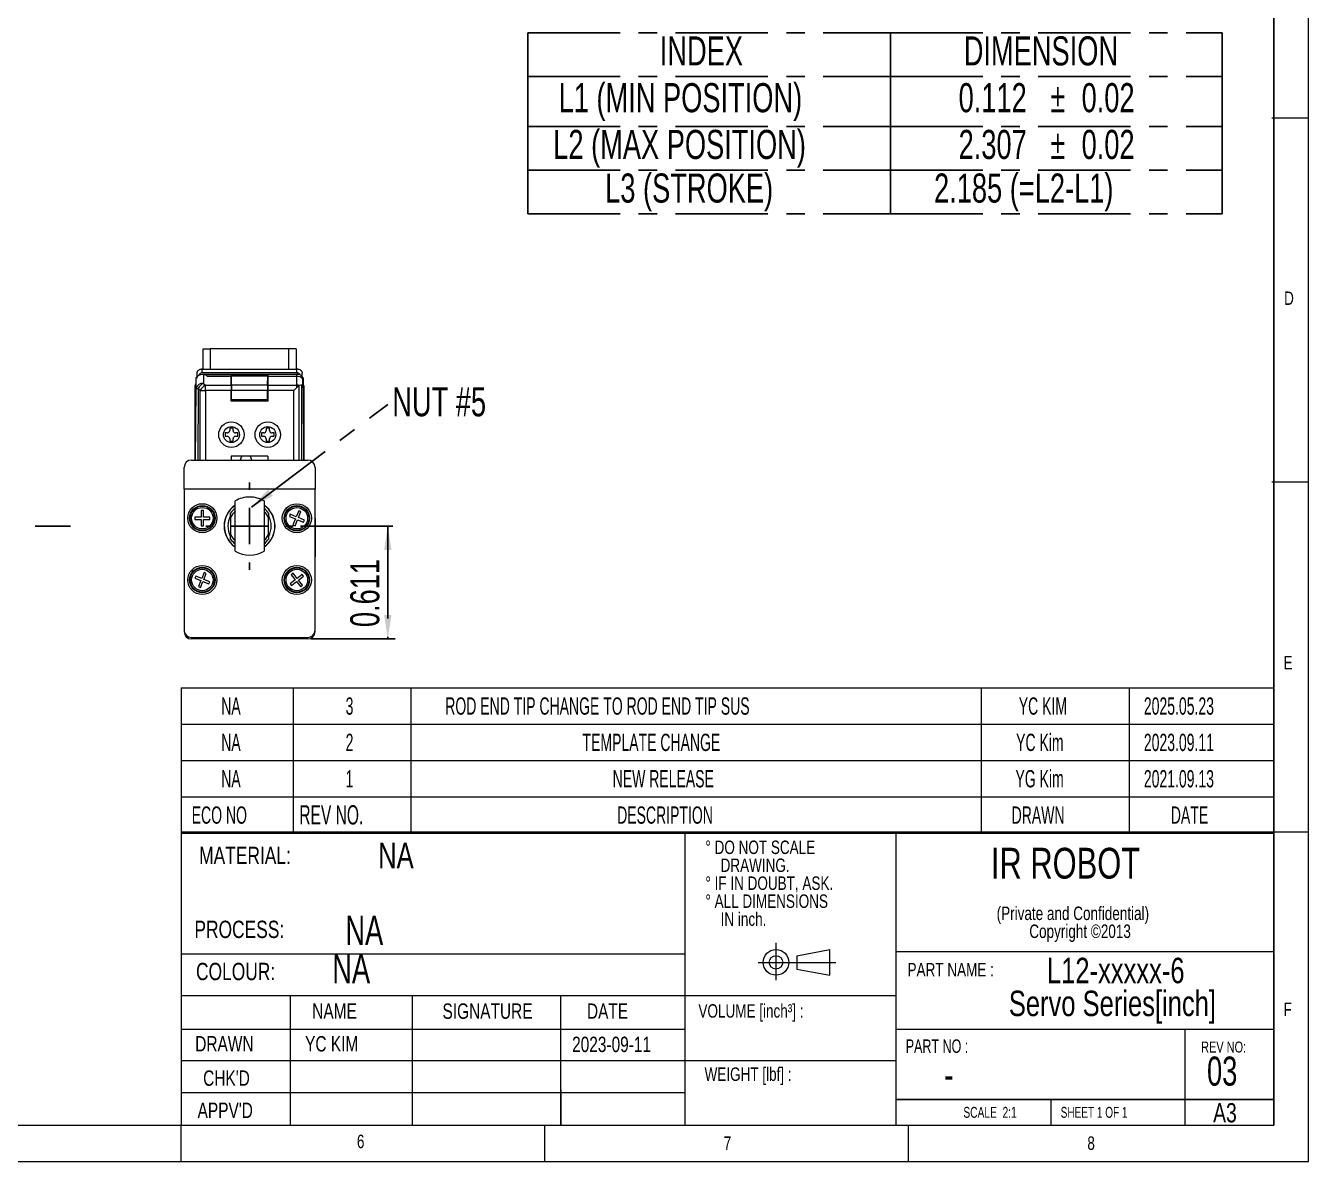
# Model space of a CAD drawing. Header units: inches. Extents: x 0.2 to 16.3, y 0.2 to 11.5.
# Drawn here: x 9.39 to 16.34, y 0.2 to 6.35 of the extents above; entities that cross this region are included whole.
import ezdxf

# ---------------------------------------------------------------- set-up
doc = ezdxf.new("R2010")
doc.units = ezdxf.units.IN
doc.header["$MEASUREMENT"] = 0
doc.linetypes.add('CENTERX2', pattern=[0.8, 0.5, -0.1, 0.1, -0.1])
doc.layers.add('CENTER_LINE', color=7, linetype='CENTERX2')
doc.layers.add('NOTES', color=7, linetype='Continuous')
doc.styles.add('SLDTEXTSTYLE0', font='TXT', dxfattribs={"width": 0.7})
doc.styles.add('SLDTEXTSTYLE2', font='TXT', dxfattribs={"width": 0.75})
doc.styles.add('SLDTEXTSTYLE3', font='TXT', dxfattribs={"width": 0.6875})
doc.styles.add('SLDTEXTSTYLE4', font='TXT', dxfattribs={"width": 0.694444})
doc.styles.add('SLDTEXTSTYLE5', font='TXT', dxfattribs={"width": 0.605})
doc.dimstyles.new('SLDDIMSTYLE2', dxfattribs={"dimtxt": 0.15748, "dimasz": 0.13, "dimexe": 0, "dimexo": 0.0625, "dimgap": 0.03937, "dimtad": 1, "dimdec": 3, "dimrnd": 1e-09, "dimdsep": 46, "dimtxsty": 'SLDTEXTSTYLE0', "dimsah": 1, "dimcen": 0.09, "dimadec": 0, "dimazin": 2, "dimtfac": 1, "dimtdec": 3, "dimtofl": 0, "dimtmove": 0, "dimatfit": 3, "dimfxl": 1, "dimfrac": 2, "dimtolj": 1, "dimtzin": 12, "dimarcsym": 0})
doc.dimstyles.new('SLDDIMSTYLE7', dxfattribs={"dimtxt": 0.18, "dimasz": 0.13, "dimexe": 0, "dimexo": 0.0625, "dimgap": 0, "dimtad": 0, "dimtih": 1, "dimtoh": 1, "dimdec": 0, "dimrnd": 1e-09, "dimzin": 0, "dimdsep": 46, "dimtxsty": 'Standard', "dimsah": 1, "dimcen": 0.09, "dimadec": 0, "dimazin": 0, "dimtfac": 0.13, "dimtdec": 0, "dimtofl": 0, "dimtmove": 0, "dimatfit": 3, "dimfxl": 1, "dimfrac": 2, "dimtolj": 1, "dimtzin": 0, "dimarcsym": 0})

# ---------------------------------------------------------------- blocks, each defined once
blk = doc.blocks.new('SW_NOTE_0_2')
at = {"color": 0, "linetype": 'Continuous', "lineweight": 0, "char_height": 0.072917, "attachment_point": 2, "style": 'SLDTEXTSTYLE2'}
for s, insert in [('(Private and Confidential)', (0.6061, 0.094)), ('Copyright ©2013', (0.6452, -0.0032))]:
    blk.add_mtext(s, dxfattribs=dict(at, insert=insert))
blk = doc.blocks.new('SW_NOTE_0_3')
at = {"color": 0, "linetype": 'Continuous', "lineweight": 0, "char_height": 0.137795, "attachment_point": 2, "style": 'SLDTEXTSTYLE2'}
for s, insert in [('L12-xxxxx-6', (0.4651, 0.1776)), ('Servo Series[inch]', (0.447, -0.0005))]:
    blk.add_mtext(s, dxfattribs=dict(at, insert=insert))
blk = doc.blocks.new('SW_NOTE_0_4')
at = {"color": 0, "linetype": 'Continuous', "lineweight": 0, "attachment_point": 1, "style": 'SLDTEXTSTYLE2'}
for s, insert, char_height in [('%%d DO NOT SCALE', (0, 0.094), 0.072917), ('DRAWING.', (0.082, -0.0032), 0.07292), ('%%d IF IN DOUBT, ASK.', (0, -0.1004), 0.072917), ('%%d ALL DIMENSIONS', (0, -0.1977), 0.072917), ('IN inch.', (0.082, -0.2949), 0.07292)]:
    blk.add_mtext(s, dxfattribs=dict(at, insert=insert, char_height=char_height))
blk = doc.blocks.new('SW_TABLEANNOTATION_0')
at = {"layer": 'CENTER_LINE', "color": 0}
for p, q in [((0, 0), (0, -0.2362)), ((0, 0), (1.9637, 0)), ((1.9637, 0), (1.9637, -0.2362)), ((1.9637, 0), (3.7592, 0)), ((3.7592, 0), (3.7592, -0.2362)), ((0, -0.2362), (0, -0.5067)), ((0, -0.2362), (1.9637, -0.2362)), ((1.9637, -0.2362), (1.9637, -0.5067)), ((1.9637, -0.2362), (3.7592, -0.2362)), ((3.7592, -0.2362), (3.7592, -0.5067)), ((0, -0.5067), (0, -0.7429)), ((0, -0.5067), (1.9637, -0.5067)), ((1.9637, -0.5067), (1.9637, -0.7429)), ((1.9637, -0.5067), (3.7592, -0.5067)), ((3.7592, -0.5067), (3.7592, -0.7429)), ((0, -0.7429), (0, -0.9791)), ((0, -0.7429), (1.9637, -0.7429)), ((1.9637, -0.7429), (1.9637, -0.9791)), ((1.9637, -0.7429), (3.7592, -0.7429)), ((3.7592, -0.7429), (3.7592, -0.9791)), ((0, -0.9791), (1.9637, -0.9791)), ((1.9637, -0.9791), (3.7592, -0.9791))]:
    blk.add_line(p, q, dxfattribs=at)
at = {"layer": 'CENTER_LINE', "color": 0, "char_height": 0.15748, "attachment_point": 1, "style": 'SLDTEXTSTYLE0'}
for s, insert in [('INDEX', (0.7147, -0.0185)), ('DIMENSION', (2.3604, -0.0185)), ('L1 (MIN POSITION)', (0.167, -0.2719)), ('0.112', (2.3325, -0.2719)), ('0.02', (2.9984, -0.2719)), ('%%p', (2.8292, -0.2719)), ('L2 (MAX POSITION)', (0.138, -0.5252)), ('2.307', (2.3325, -0.5252)), ('%%p', (2.8292, -0.5252)), ('0.02', (2.9984, -0.5252)), ('L3 (STROKE)', (0.4191, -0.7614)), ('2.185 (=L2-L1)', (2.1996, -0.7614))]:
    blk.add_mtext(s, dxfattribs=dict(at, insert=insert))
blk = doc.blocks.new('SW_TABLEANNOTATION_1')
at = {"color": 0, "linetype": 'Continuous', "lineweight": 18}
for p, q in [((0, 0), (0, -0.1969)), ((0, 0), (0.6057, 0)), ((0.6057, 0), (0.6057, -0.1969)), ((0.6057, 0), (1.2429, 0)), ((1.2429, 0), (1.2429, -0.1969)), ((1.2429, 0), (4.3302, 0)), ((4.3302, 0), (4.3302, -0.1969)), ((4.3302, 0), (5.1321, 0)), ((5.1321, 0), (5.1321, -0.1969)), ((5.1321, 0), (5.9148, 0)), ((5.9148, 0), (5.9148, -0.1969)), ((0, -0.1969), (0, -0.3937)), ((0, -0.1969), (0.6057, -0.1969)), ((0.6057, -0.1969), (0.6057, -0.3937)), ((0.6057, -0.1969), (1.2429, -0.1969)), ((1.2429, -0.1969), (1.2429, -0.3937)), ((1.2429, -0.1969), (4.3302, -0.1969)), ((4.3302, -0.1969), (4.3302, -0.3937)), ((4.3302, -0.1969), (5.1321, -0.1969)), ((5.1321, -0.1969), (5.1321, -0.3937)), ((5.1321, -0.1969), (5.9148, -0.1969)), ((5.9148, -0.1969), (5.9148, -0.3937)), ((0, -0.3937), (0, -0.5906)), ((0, -0.3937), (0.6057, -0.3937)), ((0.6057, -0.3937), (0.6057, -0.5906)), ((0.6057, -0.3937), (1.2429, -0.3937)), ((1.2429, -0.3937), (1.2429, -0.5906)), ((1.2429, -0.3937), (4.3302, -0.3937)), ((4.3302, -0.3937), (4.3302, -0.5906)), ((4.3302, -0.3937), (5.1321, -0.3937)), ((5.1321, -0.3937), (5.1321, -0.5906)), ((5.1321, -0.3937), (5.9148, -0.3937)), ((5.9148, -0.3937), (5.9148, -0.5906)), ((0, -0.5906), (0, -0.7874)), ((0, -0.5906), (0.6057, -0.5906)), ((0.6057, -0.5906), (0.6057, -0.7874)), ((0.6057, -0.5906), (1.2429, -0.5906)), ((1.2429, -0.5906), (1.2429, -0.7874)), ((1.2429, -0.5906), (4.3302, -0.5906)), ((4.3302, -0.5906), (4.3302, -0.7874)), ((4.3302, -0.5906), (5.1321, -0.5906)), ((5.1321, -0.5906), (5.1321, -0.7874)), ((5.1321, -0.5906), (5.9148, -0.5906)), ((5.9148, -0.5906), (5.9148, -0.7874)), ((0, -0.7874), (0.6057, -0.7874)), ((0.6057, -0.7874), (1.2429, -0.7874)), ((1.2429, -0.7874), (4.3302, -0.7874)), ((4.3302, -0.7874), (5.1321, -0.7874)), ((5.1321, -0.7874), (5.9148, -0.7874))]:
    blk.add_line(p, q, dxfattribs=at)
at = {"color": 0, "linetype": 'Continuous', "lineweight": 0, "attachment_point": 1, "style": 'SLDTEXTSTYLE5'}
for s, insert, char_height in [('NA', (0.2161, -0.0517), 0.09375), ('3', (0.8896, -0.0517), 0.0938), ('ROD END TIP CHANGE TO ROD END TIP SUS', (1.4289, -0.0517), 0.09375), ('YC KIM', (4.5337, -0.0517), 0.09375), ('2025.05.23', (5.211, -0.0517), 0.09375), ('NA', (0.2161, -0.2486), 0.09375), ('2', (0.8896, -0.2486), 0.0938), ('TEMPLATE CHANGE', (2.172, -0.2486), 0.09375), ('YC Kim', (4.5194, -0.2486), 0.09375), ('2023.09.11', (5.211, -0.2486), 0.09375), ('NA', (0.2161, -0.4454), 0.09375), ('1', (0.8896, -0.4454), 0.0938), ('NEW RELEASE', (2.3352, -0.4454), 0.09375), ('YG Kim', (4.5159, -0.4454), 0.09375), ('2021.09.13', (5.211, -0.4454), 0.09375), ('ECO NO', (0.0563, -0.6423), 0.09375), ('REV NO.', (0.6388, -0.6358), 0.10417), ('DESCRIPTION', (2.3595, -0.6423), 0.09375), ('DRAWN', (4.4951, -0.6423), 0.09375), ('DATE', (5.3568, -0.6423), 0.09375)]:
    blk.add_mtext(s, dxfattribs=dict(at, insert=insert, char_height=char_height))
blk = doc.blocks.new('_D_32')
at = {"layer": 'CENTER_LINE'}
for p, q in [((10.8824, 3.6375), (11.3943, 3.6375)), ((11.3549, 3.6375), (11.3549, 3.0265)), ((10.9395, 3.0265), (11.3943, 3.0265))]:
    blk.add_line(p, q, dxfattribs=at)
for points in [[(11.3549, 3.6375), (11.3349, 3.5075), (11.3749, 3.5075)], [(11.3549, 3.0265), (11.3749, 3.1565), (11.3349, 3.1565)]]:
    blk.add_solid(points, dxfattribs=at)
at = {"layer": 'CENTER_LINE', "insert": (11.1519, 3.0905), "char_height": 0.15748, "attachment_point": 1, "rotation": 90, "style": 'SLDTEXTSTYLE0'}
blk.add_mtext('0.611', dxfattribs=at)
blk = doc.blocks.new('SW_NOTE_0_9')
at = {"layer": 'CENTER_LINE', "color": 0, "insert": (0.0238, 0.0928), "char_height": 0.15748, "attachment_point": 1, "style": 'SLDTEXTSTYLE0'}
blk.add_mtext('NUT #5', dxfattribs=at)
blk = doc.blocks.new('SW_CENTERMARKSYMBOL_10')
at = {"layer": 'CENTER_LINE', "color": 0}
for p, q in [((0, 0.1969), (0, 0.2362)), ((0, 0), (0, 0.0984)), ((-0.1969, 0), (-0.2362, 0)), ((0, 0), (-0.0984, 0)), ((0, 0), (0, -0.0984)), ((0, 0), (0.0984, 0)), ((0.1969, 0), (0.2362, 0)), ((0, -0.1969), (0, -0.2362))]:
    blk.add_line(p, q, dxfattribs=at)

msp = doc.modelspace()

# ---------------------------------------------------------------- linework, layer by layer
at = {"color": 7, "linetype": 'Continuous', "lineweight": 18}
for p, q in [((16.3386, 0.1969), (16.3386, 11.4961)), ((16.3386, 5.8465), (16.1417, 5.8465)), ((10.3548, 4.4872), (10.3548, 4.5975)), ((10.8194, 4.5975), (10.3942, 4.5975)), ((10.8588, 4.5975), (10.8588, 4.4872)), ((10.3509, 4.4675), (10.3509, 4.4872)), ((10.3509, 4.4872), (10.8627, 4.4872)), ((10.8627, 4.4675), (10.3509, 4.4675)), ((10.3509, 4.4597), (10.8627, 4.4597)), ((10.3509, 4.4597), (10.5064, 4.4597)), ((10.3569, 4.4592), (10.3569, 4.4106)), ((10.3596, 4.4587), (10.5064, 4.4587)), ((10.5064, 4.4472), (10.3797, 4.4472)), ((10.5064, 4.4587), (10.5064, 4.4597)), ((10.5064, 4.4587), (10.5064, 4.4472)), ((10.5064, 4.4003), (10.5064, 4.4472)), ((10.5092, 4.4597), (10.5084, 4.4579)), ((10.5084, 4.436), (10.5084, 4.4579)), ((10.5084, 4.4579), (10.5085, 4.4576)), ((10.7051, 4.4576), (10.5085, 4.4576)), ((10.5091, 4.4003), (10.5087, 4.4496)), ((10.7049, 4.4496), (10.5087, 4.4496)), ((10.5092, 4.4597), (10.7044, 4.4597)), ((10.7044, 4.4597), (10.7052, 4.4579)), ((10.7045, 4.4003), (10.7049, 4.4496)), ((10.7052, 4.4579), (10.7051, 4.4576)), ((10.7052, 4.4579), (10.7052, 4.436)), ((10.7072, 4.4597), (10.8627, 4.4597)), ((10.7072, 4.4586), (10.7072, 4.4597)), ((10.8627, 4.4586), (10.7072, 4.4586)), ((10.7072, 4.4481), (10.7072, 4.4586)), ((10.8627, 4.4481), (10.7072, 4.4481)), ((10.7072, 4.4003), (10.7072, 4.4481)), ((10.8627, 4.4675), (10.8627, 4.4872)), ((10.8627, 4.4481), (10.8627, 4.4586)), ((10.8627, 4.4003), (10.8627, 4.4481)), ((10.8914, 4.4472), (10.8914, 4.4479)), ((10.3115, 3.995), (10.3115, 4.3888)), ((10.3129, 3.995), (10.3168, 4.4399)), ((10.3176, 4.3831), (10.3176, 4.4413)), ((10.3394, 4.3725), (10.3291, 4.3828)), ((10.3569, 4.4106), (10.3672, 4.4003)), ((10.3672, 4.3725), (10.3672, 4.4003)), ((10.3672, 4.4003), (10.5064, 4.4003)), ((10.5084, 4.4378), (10.5064, 4.4378)), ((10.5084, 4.436), (10.5064, 4.436)), ((10.5064, 4.4003), (10.5064, 4.3725)), ((10.5084, 4.3649), (10.5084, 4.436)), ((10.7045, 4.4003), (10.5091, 4.4003)), ((10.7052, 4.4378), (10.7072, 4.4378)), ((10.7052, 4.3649), (10.7052, 4.436)), ((10.7052, 4.436), (10.7072, 4.436)), ((10.7072, 4.4003), (10.8627, 4.4003)), ((10.7072, 4.3725), (10.7072, 4.4003)), ((10.8464, 4.3725), (10.8627, 4.3888)), ((10.8627, 4.3888), (10.8627, 4.4003)), ((10.8958, 4.3977), (10.8958, 4.4354)), ((10.8968, 4.4399), (10.9007, 3.995)), ((10.9021, 3.995), (10.9021, 4.3888)), ((10.3394, 4.3725), (10.3672, 4.3725)), ((10.5064, 4.3725), (10.3672, 4.3725)), ((10.5064, 4.314), (10.5064, 4.3725)), ((10.5084, 4.3649), (10.5064, 4.3649)), ((10.5087, 4.3416), (10.5064, 4.3416)), ((10.5087, 4.3219), (10.5064, 4.3219)), ((10.7072, 4.314), (10.5064, 4.314)), ((10.5086, 4.3416), (10.5084, 4.3649)), ((10.5085, 4.3219), (10.5085, 4.314)), ((10.5087, 4.3219), (10.5087, 4.3416)), ((10.5092, 4.3219), (10.5088, 4.3219)), ((10.5088, 4.3219), (10.5088, 4.314)), ((10.5092, 4.3219), (10.5092, 4.3725)), ((10.7044, 4.3725), (10.5092, 4.3725)), ((10.7044, 4.3219), (10.5092, 4.3219)), ((10.7044, 4.3219), (10.7044, 4.3725)), ((10.7044, 4.3219), (10.7047, 4.3219)), ((10.7047, 4.3219), (10.7047, 4.314)), ((10.7049, 4.3219), (10.7049, 4.3416)), ((10.7049, 4.3416), (10.7072, 4.3416)), ((10.7049, 4.3219), (10.7072, 4.3219)), ((10.705, 4.3416), (10.7052, 4.3649)), ((10.7051, 4.3219), (10.7051, 4.314)), ((10.7052, 4.3649), (10.7072, 4.3649)), ((10.8464, 4.3725), (10.7072, 4.3725)), ((10.7072, 4.314), (10.7072, 4.3725)), ((10.5176, 4.1673), (10.4992, 4.1673)), ((10.4992, 4.1673), (10.4992, 4.1559)), ((10.5176, 4.1559), (10.5176, 4.1673)), ((10.7144, 4.1673), (10.696, 4.1673)), ((10.696, 4.1673), (10.696, 4.1559)), ((10.7144, 4.1559), (10.7144, 4.1673)), ((10.4739, 4.1421), (10.4739, 4.1237)), ((10.4854, 4.1421), (10.4739, 4.1421)), ((10.4739, 4.1237), (10.4854, 4.1237)), ((10.4992, 4.1099), (10.4992, 4.0984)), ((10.4992, 4.0984), (10.5176, 4.0984)), ((10.5176, 4.0984), (10.5176, 4.1099)), ((10.5428, 4.1421), (10.5313, 4.1421)), ((10.5313, 4.1237), (10.5428, 4.1237)), ((10.5428, 4.1237), (10.5428, 4.1421)), ((10.6708, 4.1421), (10.6708, 4.1237)), ((10.6823, 4.1421), (10.6708, 4.1421)), ((10.6708, 4.1237), (10.6823, 4.1237)), ((10.696, 4.1099), (10.696, 4.0984)), ((10.696, 4.0984), (10.7144, 4.0984)), ((10.7144, 4.0984), (10.7144, 4.1099)), ((10.7397, 4.1421), (10.7282, 4.1421)), ((10.7282, 4.1237), (10.7397, 4.1237)), ((10.7397, 4.1237), (10.7397, 4.1421)), ((10.2918, 3.995), (10.9218, 3.995)), ((10.7062, 4.0158), (10.5074, 4.0158)), ((10.5074, 4.0158), (10.5074, 3.995)), ((10.7062, 4.0158), (10.7062, 3.995)), ((10.2525, 3.8375), (10.2525, 3.9556)), ((10.9611, 3.9556), (10.9611, 3.8375)), ((10.2525, 3.8377), (10.2523, 3.074)), ((10.9612, 3.8375), (10.2525, 3.8377)), ((10.2525, 3.8375), (10.2525, 3.8375)), ((10.2525, 3.8375), (10.2525, 3.6802)), ((10.9611, 3.8375), (10.8627, 3.8375)), ((10.9609, 3.0737), (10.9612, 3.8375)), ((10.9611, 3.8375), (10.9611, 3.8375)), ((16.1417, 3.878), (16.3386, 3.878)), ((10.5281, 3.6376), (10.5281, 3.7739)), ((10.6856, 3.7739), (10.6855, 3.5011)), ((10.3096, 3.6864), (10.3096, 3.674)), ((10.3447, 3.6864), (10.3096, 3.6864)), ((10.3571, 3.7216), (10.3447, 3.7216)), ((10.3447, 3.7216), (10.3447, 3.6864)), ((10.3571, 3.6864), (10.3571, 3.7216)), ((10.3922, 3.6864), (10.3571, 3.6864)), ((10.3922, 3.674), (10.3922, 3.6864)), ((10.5042, 3.6835), (10.5042, 3.7075)), ((10.5042, 3.6835), (10.5042, 3.5916)), ((10.5281, 3.7497), (10.5117, 3.7362)), ((10.7089, 3.7075), (10.7089, 3.6835)), ((10.7089, 3.5916), (10.7089, 3.6835)), ((10.8267, 3.7013), (10.8221, 3.6898)), ((10.8221, 3.6898), (10.8546, 3.6766)), ((10.8593, 3.6881), (10.8267, 3.7013)), ((10.8725, 3.7207), (10.8593, 3.6881)), ((10.8708, 3.6835), (10.884, 3.716)), ((10.9033, 3.6703), (10.8708, 3.6835)), ((10.884, 3.716), (10.8725, 3.7207)), ((10.3096, 3.674), (10.3447, 3.674)), ((10.3447, 3.674), (10.3447, 3.6389)), ((10.3447, 3.6389), (10.3571, 3.6389)), ((10.3571, 3.674), (10.3922, 3.674)), ((10.3571, 3.6389), (10.3571, 3.674)), ((10.528, 3.5012), (10.5281, 3.6376)), ((10.8546, 3.6766), (10.8415, 3.6441)), ((10.8415, 3.6441), (10.853, 3.6394)), ((10.853, 3.6394), (10.8661, 3.672)), ((10.8661, 3.672), (10.8987, 3.6588)), ((10.8987, 3.6588), (10.9033, 3.6703)), ((10.9611, 3.68), (10.9611, 3.4714)), ((10.4762, 3.5934), (10.4771, 3.5934)), ((10.5042, 3.5675), (10.5042, 3.5916)), ((10.7089, 3.5916), (10.7089, 3.5675)), ((10.7365, 3.5934), (10.7373, 3.5934)), ((10.9611, 3.0659), (10.9611, 3.4714)), ((10.9611, 3.4714), (10.9611, 3.4714)), ((10.3149, 3.3671), (10.3102, 3.3556)), ((10.3102, 3.3556), (10.3427, 3.3422)), ((10.3474, 3.3537), (10.3149, 3.3671)), ((10.3427, 3.3422), (10.3293, 3.3097)), ((10.3407, 3.305), (10.3541, 3.3375)), ((10.3608, 3.3862), (10.3474, 3.3537)), ((10.3541, 3.3375), (10.3866, 3.3241)), ((10.3589, 3.3489), (10.3723, 3.3814)), ((10.3914, 3.3355), (10.3589, 3.3489)), ((10.3723, 3.3814), (10.3608, 3.3862)), ((10.3866, 3.3241), (10.3914, 3.3355)), ((10.8539, 3.3464), (10.8263, 3.3247)), ((10.8419, 3.3817), (10.8321, 3.374)), ((10.8321, 3.374), (10.8539, 3.3464)), ((10.8339, 3.315), (10.8616, 3.3367)), ((10.8636, 3.3541), (10.8419, 3.3817)), ((10.8616, 3.3367), (10.8833, 3.3091)), ((10.8912, 3.3758), (10.8636, 3.3541)), ((10.8713, 3.3444), (10.8989, 3.3661)), ((10.893, 3.3168), (10.8713, 3.3444)), ((10.8989, 3.3661), (10.8912, 3.3758)), ((10.3293, 3.3097), (10.3407, 3.305)), ((10.8263, 3.3247), (10.8339, 3.315)), ((10.8833, 3.3091), (10.893, 3.3168)), ((10.2525, 3.0699), (10.2525, 3.0659)), ((10.2916, 3.0346), (10.9215, 3.0344)), ((10.3115, 3.0265), (10.2918, 3.0265)), ((10.3115, 3.0265), (10.3115, 3.0346)), ((10.3135, 3.0265), (10.3115, 3.0265)), ((10.3135, 3.0265), (10.3135, 3.0346)), ((10.3332, 3.0265), (10.3135, 3.0265)), ((10.8804, 3.0265), (10.3332, 3.0265)), ((10.9001, 3.0265), (10.8804, 3.0265)), ((10.9001, 3.0265), (10.9001, 3.0344)), ((10.9021, 3.0265), (10.9001, 3.0265)), ((10.9021, 3.0265), (10.9021, 3.0344)), ((10.9218, 3.0265), (10.9021, 3.0265)), ((10.2362, 1.9792), (10.2362, 0.3937)), ((16.3386, 1.9792), (10.2362, 1.9792)), ((12.9632, 1.9792), (12.9632, 0.3937)), ((14.1045, 1.9792), (14.1045, 0.3937)), ((10.2362, 1.3209), (12.9632, 1.3209)), ((13.5696, 1.3109), (13.7473, 1.3442)), ((13.7473, 1.2051), (13.7473, 1.3442)), ((16.1516, 1.3324), (14.1045, 1.3324)), ((13.5696, 1.3109), (13.5696, 1.2383)), ((13.5696, 1.2383), (13.7473, 1.2051)), ((10.8268, 1.0943), (10.8268, 0.3937)), ((11.4873, 1.0943), (11.4873, 0.3937)), ((12.292, 0.3937), (12.292, 1.0943)), ((12.9632, 0.9117), (10.2362, 0.9117)), ((15.6722, 0.3937), (15.6722, 0.9103)), ((14.1045, 0.741), (10.2362, 0.741)), ((10.2362, 0.5701), (12.9632, 0.5701)), ((12.292, 0.585), (12.292, 0.3937)), ((14.9453, 0.5283), (14.9453, 0.3937)), ((0.3937, 0.3937), (16.1516, 0.3937)), ((10.2362, 0.1969), (10.2362, 0.3937)), ((12.2047, 0.1969), (12.2047, 0.3937)), ((14.1732, 0.1969), (14.1732, 0.3937)), ((0.1969, 0.1969), (16.3386, 0.1969))]:
    msp.add_line(p, q, dxfattribs=at)
at = {"color": 8, "linetype": 'Continuous', "lineweight": 18}
for p, q in [((10.3942, 4.5975), (10.3942, 4.4872)), ((10.8194, 4.4872), (10.8194, 4.5975)), ((10.8908, 4.4479), (10.8914, 4.4479)), ((10.3142, 3.995), (10.3176, 4.3831)), ((10.3291, 4.3828), (10.3257, 3.995)), ((10.8742, 4.3978), (10.8742, 3.995)), ((10.8905, 3.995), (10.8905, 4.4003)), ((10.3394, 3.995), (10.3394, 4.3725)), ((10.3672, 4.3725), (10.3672, 3.995)), ((10.8464, 3.995), (10.8464, 4.3725)), ((10.3332, 3.0265), (10.3332, 3.0346)), ((10.8804, 3.0265), (10.8804, 3.0344))]:
    msp.add_line(p, q, dxfattribs=at)
at = {"color": 7, "linetype": 'CENTERX2', "lineweight": 18}
for p, q in [((13.4566, 1.3801), (13.4566, 1.1786)), ((13.3607, 1.2746), (13.7805, 1.2746))]:
    msp.add_line(p, q, dxfattribs=at)
at = {"color": 7, "linetype": 'Continuous', "lineweight": 18}
for centre, radius in [((10.5084, 4.1329), 0.0689), ((10.5084, 4.1329), 0.0433), ((10.7052, 4.1329), 0.0689), ((10.7052, 4.1329), 0.0433), ((10.3509, 3.6802), 0.0787), ((10.8627, 3.68), 0.0787), ((10.3509, 3.6802), 0.0689), ((10.3509, 3.6802), 0.0661), ((10.3509, 3.6802), 0.0582), ((10.8627, 3.68), 0.0689), ((10.8627, 3.68), 0.0661), ((10.8627, 3.68), 0.0582), ((10.3508, 3.3456), 0.0787), ((10.3508, 3.3456), 0.0689), ((10.3508, 3.3456), 0.0661), ((10.3508, 3.3456), 0.0582), ((10.8626, 3.3454), 0.0787), ((10.8626, 3.3454), 0.0689), ((10.8626, 3.3454), 0.0661), ((10.8626, 3.3454), 0.0582), ((13.4566, 1.2746), 0.0696), ((13.4566, 1.2746), 0.0363)]:
    msp.add_circle(centre, radius, dxfattribs=at)
for centre, radius, start, end in [((10.3509, 4.4203), 0.0394, 43.04269, 81.16753), ((10.8627, 4.4479), 0.0394, 63.69863, 90), ((10.8627, 4.4203), 0.0394, 82.48354, 90), ((10.8627, 4.4203), 0.0394, 77.34027, 90), ((10.8643, 4.4031), 0.0451, 45.82364, 92.07245), ((10.8627, 4.4203), 0.0394, 32.66721, 77.34027), ((10.3509, 4.4203), 0.0394, 147.81989, 150.05281), ((10.3521, 4.3756), 0.0353, 82.12722, 167.73628), ((10.3294, 4.5849), 0.2021, 266.658, 269.92808), ((10.3866, 4.3531), 0.0647, 117.27378, 152.72622), ((10.3968, 4.3429), 0.0647, 117.27378, 152.72622), ((10.8628, 4.3461), 0.0543, 76.08614, 90.07918), ((10.8834, 4.3836), 0.0169, 116.60592, 122.80643), ((10.8627, 4.4203), 0.0394, 29.94719, 32.66721), ((10.8627, 4.3888), 0.0394, 0, 29.12304), ((10.4854, 4.1559), 0.0138, 270, 0), ((10.4854, 4.1099), 0.0138, 0, 90), ((10.5313, 4.1559), 0.0138, 180, 270), ((10.5313, 4.1099), 0.0138, 90, 180), ((10.6823, 4.1559), 0.0138, 270, 0), ((10.6823, 4.1099), 0.0138, 0, 90), ((10.7282, 4.1559), 0.0138, 180, 270), ((10.7282, 4.1099), 0.0138, 90, 180), ((10.2918, 3.9556), 0.0394, 90, 180), ((10.5873, 3.9929), 0.0315, 133.44276, 176.15994), ((10.5873, 3.9929), 0.0315, 3.84006, 46.55724), ((10.9218, 3.9556), 0.0394, 0, 90), ((10.6068, 3.6375), 0.1378, 124.82308, 235.13794), ((10.6068, 3.6375), 0.1575, 89.98051, 119.98051), ((10.6068, 3.6375), 0.1575, 59.98051, 89.98051), ((10.6068, 3.6375), 0.1378, 304.83775, 55.12327), ((10.6068, 3.6375), 0.137, 133.94643, 234.901), ((10.6068, 3.6375), 0.1173, 151.79888, 207.22858), ((10.6066, 3.6375), 0.124, 129.25313, 145.62874), ((10.6066, 3.6375), 0.1122, 134.37894, 155.82246), ((10.6068, 3.6375), 0.137, 305.06002, 54.901), ((10.6066, 3.6375), 0.124, 34.37126, 50.42465), ((10.6066, 3.6375), 0.1122, 24.17754, 45.24259), ((10.6068, 3.6375), 0.1173, 332.25568, 28.40657), ((10.6066, 3.6375), 0.1122, 204.17754, 225.58208), ((10.6066, 3.6375), 0.124, 214.37126, 230.70789), ((10.6066, 3.6375), 0.1122, 314.71843, 335.82246), ((10.6066, 3.6375), 0.124, 309.53637, 325.62874), ((10.6068, 3.6375), 0.1575, 239.98051, 299.98051), ((10.2916, 3.0739), 0.0394, 179.98051, 269.98051), ((10.2918, 3.0659), 0.0394, 180, 270), ((10.9216, 3.0737), 0.0394, 269.98051, 359.98051), ((10.9218, 3.0659), 0.0394, 270, 0)]:
    msp.add_arc(centre, radius, start, end, dxfattribs=at)
for centre, major_axis, ratio, start_param, end_param in [((10.8627, 4.3331), (0.0278, 0.0672), 0.414214, 0, 0.445561), ((10.8627, 4.3888), (0.0394, 0), 0.414214, 0.573826, 0.785398), ((10.8627, 8.2078), (-0.0394, 4.5115), 0.000076, 2.576493, 2.77517), ((10.9004, 3.936), (-0.0007, 0.0827), 0.008727, 5.506371, 7.046704)]:
    msp.add_ellipse(centre, major_axis=major_axis, ratio=ratio, start_param=start_param, end_param=end_param, dxfattribs=at)
for points in [[(10.3548, 4.5975), (10.3554, 4.5975), (10.3566, 4.5975), (10.3657, 4.5975), (10.3787, 4.5975), (10.389, 4.5975), (10.3942, 4.5975)], [(10.8588, 4.5975), (10.8582, 4.5975), (10.857, 4.5975), (10.8479, 4.5975), (10.8349, 4.5975), (10.8246, 4.5975), (10.8194, 4.5975)], [(10.322, 4.438), (10.3222, 4.4398), (10.3225, 4.4433), (10.3247, 4.4481), (10.328, 4.4523), (10.331, 4.4542), (10.3325, 4.4551)]]:
    msp.add_open_spline(points, degree=3, dxfattribs=at)
for points, knots in [([(10.3176, 4.4413), (10.3177, 4.4415), (10.318, 4.442), (10.3213, 4.4465), (10.3275, 4.4525), (10.3371, 4.4577), (10.3475, 4.4601), (10.3544, 4.4594), (10.3569, 4.4592)], [0, 0, 0, 0, 0.154072, 0.309207, 0.488335, 0.671502, 0.878231, 1, 1, 1, 1]), ([(10.3222, 4.4479), (10.3222, 4.4509), (10.3223, 4.4572), (10.3224, 4.4629), (10.3225, 4.4658)], [0, 0, 0, 0, 0.479315, 1, 1, 1, 1]), ([(10.3225, 4.4658), (10.3227, 4.4677), (10.323, 4.4712), (10.3254, 4.4762), (10.3288, 4.4804), (10.3319, 4.4822), (10.3334, 4.4831)], [0, 0, 0, 0, 0.268398, 0.522178, 0.764747, 1, 1, 1, 1]), ([(10.3509, 4.4675), (10.3489, 4.4674), (10.345, 4.467), (10.3397, 4.4644), (10.3352, 4.4604), (10.3335, 4.4569), (10.3326, 4.4551)], [0, 0, 0, 0, 0.249883, 0.499844, 0.749883, 1, 1, 1, 1]), ([(10.3509, 4.4872), (10.3479, 4.487), (10.3418, 4.4867), (10.3362, 4.4843), (10.3334, 4.4831)], [0, 0, 0, 0, 0.500008, 1, 1, 1, 1]), ([(10.5087, 4.4496), (10.5087, 4.4521), (10.5086, 4.4566), (10.5086, 4.4573), (10.5085, 4.4576)], [0, 0, 0, 0, 0.557681, 1, 1, 1, 1]), ([(10.7051, 4.4576), (10.705, 4.4571), (10.705, 4.4563), (10.7049, 4.4516), (10.7049, 4.4496)], [0, 0, 0, 0, 0.557682, 1, 1, 1, 1]), ([(10.881, 4.4551), (10.8801, 4.4569), (10.8784, 4.4604), (10.8739, 4.4644), (10.8686, 4.467), (10.8647, 4.4674), (10.8627, 4.4675)], [0, 0, 0, 0, 0.250117, 0.500156, 0.750117, 1, 1, 1, 1]), ([(10.8713, 4.4587), (10.8713, 4.4587), (10.8712, 4.4587), (10.8698, 4.4587), (10.8677, 4.4586), (10.8652, 4.4586), (10.8635, 4.4586), (10.8627, 4.4586)], [0, 0, 0, 0, 0.209529, 0.419059, 0.628588, 0.838117, 1, 1, 1, 1]), ([(10.8801, 4.4831), (10.8819, 4.4821), (10.8854, 4.48), (10.889, 4.475), (10.8908, 4.4701), (10.891, 4.467), (10.8911, 4.4658)], [0, 0, 0, 0, 0.270501, 0.54064, 0.820446, 1, 1, 1, 1]), ([(10.8914, 4.4479), (10.8914, 4.4507), (10.8913, 4.457), (10.8912, 4.4627), (10.8911, 4.4658)], [0, 0, 0, 0, 0.4520547, 1, 1, 1, 1]), ([(10.3115, 4.3888), (10.3117, 4.3923), (10.3122, 4.3989), (10.3151, 4.4049), (10.3165, 4.4077)], [0, 0, 0, 0, 0.522752, 1, 1, 1, 1]), ([(10.5091, 4.4003), (10.5092, 4.3958), (10.5092, 4.3876), (10.5092, 4.3771), (10.5092, 4.3725)], [0, 0, 0, 0, 0.557568, 1, 1, 1, 1]), ([(10.7045, 4.4003), (10.7044, 4.3958), (10.7044, 4.3876), (10.7044, 4.3771), (10.7044, 4.3725)], [0, 0, 0, 0, 0.557568, 1, 1, 1, 1]), ([(10.8742, 4.3978), (10.8713, 4.3959), (10.8674, 4.3933), (10.8636, 4.3897), (10.8627, 4.3888)], [0, 0, 0, 0, 0.765617, 1, 1, 1, 1]), ([(10.8958, 4.4415), (10.8958, 4.4415), (10.8958, 4.4414), (10.8958, 4.4399), (10.8958, 4.4376), (10.8958, 4.4357), (10.8958, 4.4354)], [0, 0, 0, 0, 0.238751, 0.502449, 0.923769, 1, 1, 1, 1])]:
    msp.add_open_spline(points, degree=3, knots=knots, dxfattribs=at)
at = {"layer": 'CENTER_LINE'}
msp.add_line((9.4462, 3.6378), (9.637, 3.6378), dxfattribs=at)
at = {"layer": 'NOTES', "color": 7}
for p, q in [((16.1516, 11.2992), (16.1516, 0.3937)), ((16.1516, 0.5314), (14.1045, 0.5314))]:
    msp.add_line(p, q, dxfattribs=at)
at = {"layer": 'NOTES', "color": 7, "linetype": 'Continuous', "lineweight": 18}
for p, q in [((10.2362, 1.0945), (14.1045, 1.0945)), ((16.1516, 0.9103), (14.1045, 0.9103))]:
    msp.add_line(p, q, dxfattribs=at)

# ---------------------------------------------------------------- block references
at = {"color": 7, "linetype": 'Continuous', "lineweight": 0}
for name, p in [('SW_TABLEANNOTATION_1', (10.2371, 2.7615)), ('SW_NOTE_0_4', (13.0747, 1.8403)), ('SW_NOTE_0_2', (14.4577, 1.4828)), ('SW_NOTE_0_3', (14.8308, 1.1219))]:
    msp.add_blockref(name, p, dxfattribs=at)
at = {"layer": 'CENTER_LINE'}
for name, p in [('SW_TABLEANNOTATION_0', (12.1127, 6.3086)), ('SW_NOTE_0_9', (11.3554, 4.2967)), ('SW_CENTERMARKSYMBOL_10', (10.6068, 3.6375))]:
    msp.add_blockref(name, p, dxfattribs=at)

# ---------------------------------------------------------------- texts
at = {"color": 7, "linetype": 'Continuous', "lineweight": 0}
for s, insert, char_height, attachment_point, style in [('D', (16.2073, 4.9082), 0.0729, 1, 'SLDTEXTSTYLE2'), ('E', (16.2042, 2.9345), 0.0729, 1, 'SLDTEXTSTYLE2'), ('MATERIAL:', (10.3338, 1.9007), 0.09375, 1, 'SLDTEXTSTYLE2'), ('NA', (11.399, 1.9225), 0.1378, 2, 'SLDTEXTSTYLE2'), ('PROCESS:', (10.3082, 1.5003), 0.09375, 1, 'SLDTEXTSTYLE2'), ('PART NAME :', (14.1688, 1.2713), 0.072917, 1, 'SLDTEXTSTYLE2'), ('NAME', (10.9459, 1.0522), 0.08333, 1, 'SLDTEXTSTYLE2'), ('SIGNATURE', (11.651, 1.0522), 0.08333, 1, 'SLDTEXTSTYLE2'), ('DATE', (12.4332, 1.0522), 0.08333, 1, 'SLDTEXTSTYLE2'), ('VOLUME [inch³] :', (13.0367, 1.0481), 0.072917, 1, 'SLDTEXTSTYLE2'), ('DRAWN', (10.3125, 0.8753), 0.08333, 1, 'SLDTEXTSTYLE2'), ('2023-09-11', (12.3528, 0.8722), 0.08333, 1, 'SLDTEXTSTYLE2'), ('REV NO:', (15.7582, 0.8455), 0.05906, 1, 'SLDTEXTSTYLE2'), ("CHK'D", (10.3553, 0.6894), 0.08333, 1, 'SLDTEXTSTYLE2'), ('-', (14.392, 0.7443), 0.1575, 2, 'SLDTEXTSTYLE2'), ("APPV'D", (10.3253, 0.5149), 0.08333, 1, 'SLDTEXTSTYLE2'), ('SCALE  2:1', (14.471, 0.4918), 0.05906, 1, 'SLDTEXTSTYLE0'), ('SHEET 1 OF 1', (14.9977, 0.4918), 0.059055, 1, 'SLDTEXTSTYLE3'), ('A3', (15.8233, 0.5121), 0.10417, 1, 'SLDTEXTSTYLE2')]:
    msp.add_mtext(s, dxfattribs=dict(at, insert=insert, char_height=char_height, attachment_point=attachment_point, style=style))
at = {"layer": 'CENTER_LINE', "char_height": 0.15748, "attachment_point": 1, "style": 'SLDTEXTSTYLE0'}
for s, insert in [('NA', (11.1254, 1.5269)), ('NA', (11.0544, 1.3192)), ('03', (15.7901, 0.7644))]:
    msp.add_mtext(s, dxfattribs=dict(at, insert=insert))
at = {"layer": 'NOTES', "attachment_point": 1}
for s, insert, char_height, style in [('IR ROBOT', (14.6199, 1.8951), 0.16667, 'SLDTEXTSTYLE2'), ('COLOUR:', (10.3168, 1.2721), 0.09375, 'SLDTEXTSTYLE2'), ('F', (16.2042, 1.0567), 0.0729, 'SLDTEXTSTYLE2'), ('YC KIM', (10.9072, 0.8753), 0.08333, 'SLDTEXTSTYLE2'), ('PART NO :', (14.1589, 0.8575), 0.07292, 'SLDTEXTSTYLE4'), ('WEIGHT [lbf] :', (13.0699, 0.7055), 0.072917, 'SLDTEXTSTYLE2'), ('6', (11.1877, 0.3413), 0.0729, 'SLDTEXTSTYLE2'), ('7', (13.1737, 0.332), 0.0729, 'SLDTEXTSTYLE2'), ('8', (15.1422, 0.332), 0.0729, 'SLDTEXTSTYLE2')]:
    msp.add_mtext(s, dxfattribs=dict(at, insert=insert, char_height=char_height, style=style))

# ---------------------------------------------------------------- dimensions: what is measured, and where the dimension line sits
at = {"layer": 'CENTER_LINE'}
dim = msp.add_linear_dim(base=(11.3549, 3.0265), p1=(10.843, 3.6375), p2=(10.9001, 3.0265), angle=90, dimstyle='SLDDIMSTYLE2', dxfattribs=at)
dim.commit()
dim.dimension.update_dxf_attribs({"geometry": '_D_32', "text_midpoint": (11.3549, 3.332), "dimtype": 160})

# ---------------------------------------------------------------- leaders
msp.add_leader([(10.6163, 3.7399), (11.3554, 4.2967)], dimstyle='SLDDIMSTYLE7', dxfattribs=at)

doc.saveas('drawing.dxf')
